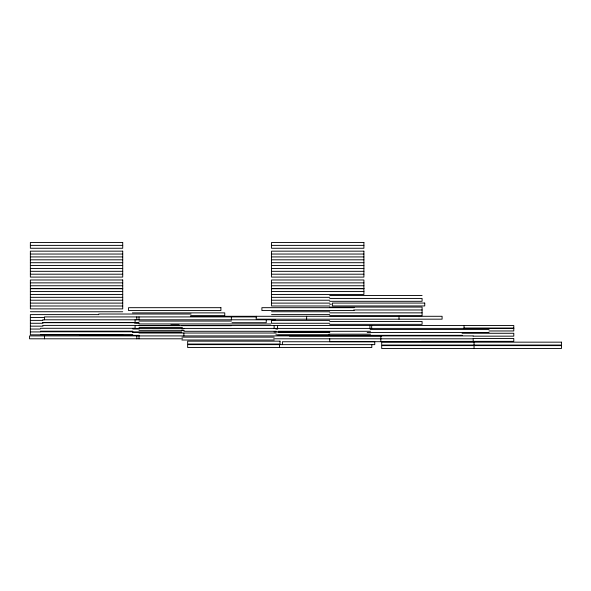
<?xml version="1.0" encoding="UTF-8"?>
<svg xmlns="http://www.w3.org/2000/svg" width="591" height="591" viewBox="0 0 591 591"><rect width="100%" height="100%" fill="white"/><g stroke="black" fill="none" stroke-linecap="round" stroke-linejoin="round"><path stroke-width="0.89" d="M30.363 245.383L122.721 245.383M271.535 245.383L363.901 245.383M30.363 254.041L122.721 254.041M271.535 254.041L363.901 254.041M30.363 256.922L122.721 256.922M271.535 256.922L363.901 256.922M30.363 259.811L122.721 259.811M271.535 259.811L363.901 259.811M30.363 262.7L122.721 262.7M271.535 262.7L363.901 262.7M30.363 265.544L122.721 265.544M271.535 265.544L363.901 265.581M30.363 268.432L122.721 268.432M271.535 268.432L363.901 268.432M30.363 271.321L122.721 271.321M271.535 271.321L363.901 271.321M30.363 274.202L122.721 274.202M271.535 274.202L363.901 274.202M30.363 282.867L122.721 282.867M271.535 282.867L363.901 282.867M30.363 285.749L122.721 285.749M271.535 285.749L363.901 285.749M30.363 291.562L122.721 291.562M271.535 291.562L363.901 291.562M30.363 294.444L122.721 294.444M271.535 294.444L363.901 294.444L363.901 279.979L271.535 279.979L271.535 305.99L329.667 305.99M329.726 295.544L422.085 295.544M30.363 297.332L122.721 297.332M271.535 297.332L329.667 297.332M329.726 298.425L422.085 298.425L422.085 301.314L329.726 301.314M30.363 300.221L122.721 300.221M271.535 300.221L329.667 300.221M30.363 303.109L122.721 303.109M271.535 303.109L329.667 303.109M329.726 304.202L331.3 304.202M30.363 305.99L122.721 305.99M329.726 307.084L422.085 307.084L422.085 315.749L329.726 315.749M354.26 307.675L261.902 307.675L261.902 310.563L354.26 310.563M353.669 309.972L422.085 309.972M30.363 311.73L122.721 311.767M271.535 311.73L329.667 311.767M132.399 312.875L224.757 312.875L224.757 315.757L190.531 315.757M329.726 312.861L422.085 312.861M98.719 314.028L191.078 314.028M98.771 314.611L30.363 314.611L30.363 334.816L122.721 334.816M271.535 314.611L329.667 314.611M190.878 316.288L442.09 316.288L442.09 319.17L256.206 319.17L256.206 316.288M256.487 316.916L44.458 316.916L44.458 319.797M30.363 317.5L43.882 317.5M42.722 319.797L275.229 319.797M30.363 320.388L42.966 320.388M329.667 320.388L271.535 320.388L271.535 323.27L329.667 323.27M139.011 321.068L231.376 321.068M329.726 321.482L422.085 321.482L422.085 324.363L329.726 324.363M42.722 322.523L135.088 322.523M42.722 322.686L135.088 322.686L135.088 319.797M136.078 322.686L138.848 322.686M232.012 322.686L266.245 322.686L266.245 319.797M134.682 323.211L139.151 323.211M30.363 323.27L42.966 323.27M139.011 323.957L270.833 323.957M170.888 324.947L179.103 324.947M42.722 325.405L135.088 325.405L135.088 328.293L40.417 328.293M135.561 325.523L179.243 325.523M181.755 325.523L513.786 325.523L513.786 330.967L488.979 330.967M139.011 325.671L231.376 325.671M30.363 326.158L42.966 326.158M139.011 327.458L182.434 327.458M463.928 328.079L513.786 328.079M132.805 328.404L139.24 328.404M181.755 328.404L513.786 328.404M139.011 328.559L184.274 328.559M132.805 328.988L139.24 328.988M30.363 329.047L40.218 329.047M275.879 329.047L277.726 329.047M370.143 329.564L489.067 329.564M181.703 330.14L183.276 330.14M139.011 330.347L184.274 330.347M40.417 331.182L132.776 331.182M183.875 331.292L276.233 331.292M278.117 331.292L370.513 331.292M40.417 331.758L132.776 331.758M30.363 331.928L40.218 331.928M132.805 331.869L181.74 331.869M274.032 331.928L329.667 331.928M132.591 332.445L181.895 332.445M278.117 332.445L329.815 332.445M367.166 332.445L489.067 332.445M139.011 333.029L276.233 333.029M462.088 333.272L513.786 333.272L513.786 336.161L473.118 336.161M328.928 334.181L370.513 334.181M40.417 334.646L132.776 334.646M275.879 334.816L329.667 334.816M80.147 335.333L139.033 335.333M278.117 335.333L462.509 335.333M473.199 335.91L29.55 335.91L29.55 338.798L182.708 338.798M289.398 335.969L381.764 335.969M181.888 337.129L274.246 337.129M473.118 338.473L513.786 338.473L513.786 341.354L421.42 341.354M273.655 338.798L380.626 338.798M380.84 338.798L473.199 338.798L473.199 341.687L329.726 341.687L329.726 338.798M181.888 340.01L274.246 340.01M474.048 342.159L474.048 345.041M474.048 345.617L474.048 348.505M464.038 325.523L464.038 328.404M399.006 316.288L399.006 319.17M380.84 335.91L380.84 341.687M371.805 344.634L371.805 347.515L187.657 347.515L187.657 344.634L374.76 344.634L374.76 341.746L282.402 341.746L282.402 344.634M371.68 325.523L371.68 328.404M369.944 325.523L369.944 328.404M306.64 316.288L306.64 319.17M279.447 344.634L279.447 347.515M277.585 325.523L277.585 328.404M274.121 325.523L274.121 328.404M231.376 316.916L231.376 319.797M183.875 333.029L183.875 335.91M139.011 316.916L139.011 319.797M139.011 335.91L139.011 338.798M136.816 316.916L136.816 319.797M136.816 335.91L136.816 338.798M44.458 335.91L44.458 338.798M122.721 242.495L30.363 242.495L30.363 248.264L122.721 248.264L122.721 242.495M363.901 242.495L271.535 242.495L271.535 248.264L363.901 248.264L363.901 242.495M122.721 251.153L30.363 251.153L30.363 277.09L122.721 277.09L122.721 251.153M363.901 251.153L271.535 251.153L271.535 277.09L363.901 277.09L363.901 251.153M122.721 279.979L30.363 279.979L30.363 308.879L122.721 308.879L122.721 279.979M122.721 288.637L30.363 288.637L122.721 288.674M363.901 288.637L271.535 288.637L363.901 288.674M424.744 303.057L332.386 303.057L332.386 305.946L424.744 305.946L424.744 303.057M220.908 307.675L128.55 307.675L128.55 310.563L220.908 310.563L220.908 307.675M280.023 341.17L187.657 341.17L187.657 344.051L280.023 344.051L280.023 341.17M561.45 342.159L381.69 342.159L381.69 345.041L561.45 345.041L561.45 342.159M561.45 345.617L381.69 345.617L381.69 348.505L561.45 348.505L561.45 345.617"/></g></svg>
